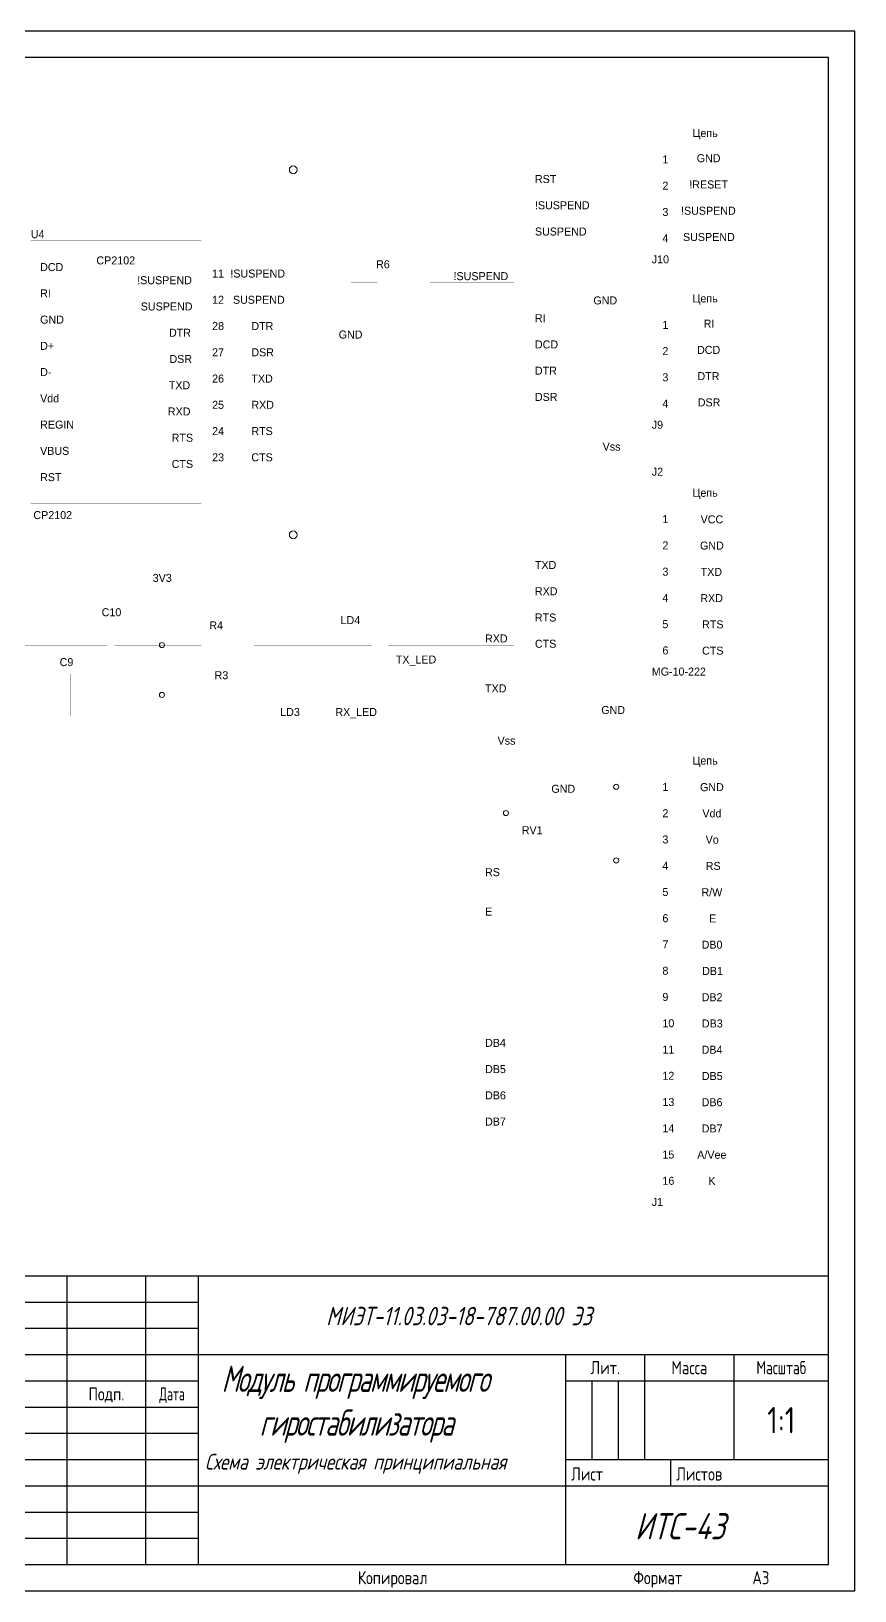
# Model space of a CAD drawing. Header units: millimetres. Extents: x 256 to 1953, y -623 to 369.
# Drawn here: x 786.3 to 943.1, y 40.8 to 337.8 of the extents above; entities that cross this region are included whole.
import ezdxf
from ezdxf.enums import TextEntityAlignment as Align

# ---------------------------------------------------------------- set-up
doc = ezdxf.new("R2010")
doc.units = ezdxf.units.MM
doc.styles.add('ГОСТ 2.304', font='cs_gost2304.shx')
doc.styles.add('стиль1', font='romans.shx', dxfattribs={"width": 0.75, "oblique": 15, "height": 3.5})

# ---------------------------------------------------------------- blocks, each defined once
blk = doc.blocks.new('ЭЗ')
for p, q in [((754.04, -225), (939.04, -225)), ((794.04, -280), (794.04, -225)), ((809.04, -280), (809.04, -225)), ((819.04, -280), (819.04, -225)), ((939.04, -280), (939.04, -225)), ((754.04, -230), (819.04, -230)), ((754.04, -235), (819.04, -235)), ((754.04, -240), (819.04, -240)), ((819.04, -240), (939.04, -240)), ((889.04, -280), (889.04, -240)), ((904.04, -260), (904.04, -240)), ((921.04, -260), (921.04, -240)), ((754.04, -245), (819.04, -245)), ((889.04, -245), (939.04, -245)), ((894.04, -260), (894.04, -245)), ((899.04, -260), (899.04, -245)), ((754.04, -250), (819.04, -250)), ((754.04, -255), (819.04, -255)), ((754.04, -260), (819.04, -260)), ((889.04, -260), (939.04, -260)), ((909.04, -265), (909.04, -260)), ((754.04, -265), (819.04, -265)), ((819.04, -265), (939.04, -265)), ((754.04, -270), (819.04, -270)), ((754.04, -275), (819.04, -275)), ((754.04, -280), (939.04, -280))]:
    blk.add_line(p, q)
for points in [[(524.04, -285), (944.04, -285), (944.04, 12), (524.04, 12), (524.04, -285)], [(544.04, -280), (939.04, -280), (939.04, 7), (544.04, 7), (544.04, -280)]]:
    blk.add_lwpolyline(points)
at = {"style": 'ГОСТ 2.304'}
for s, height, p in [('Лит.', 2.5, (896.54, -242.5)), ('Масса', 2.5, (912.54, -242.5)), ('Подп.', 2.5, (801.54, -247.5)), ('1:1', 5, (930.04, -252.5))]:
    blk.add_text(s, height=height, dxfattribs=at).set_placement(p, align=Align.MIDDLE_CENTER)
for s, width, p in [('Масштаб', 0.91954, (930.04, -242.5)), ('Дата', 0.8, (814.04, -247.5))]:
    blk.add_text(s, height=2.5, dxfattribs=dict(at, width=width)).set_placement(p, align=Align.MIDDLE_CENTER)
for s, p in [('Лист', (890.04, -264)), ('Листов', (910.04, -264)), ('A3', (924.54, -283.75))]:
    blk.add_text(s, height=2.5, dxfattribs=at).set_placement(p)
for s, p in [('Копировал', (856.04, -283.75)), ('Формат', (906.54, -283.75))]:
    blk.add_text(s, height=2.5, dxfattribs=at).set_placement(p, align=Align.CENTER)

msp = doc.modelspace()

# ---------------------------------------------------------------- linework, layer by layer
at = {"lineweight": 15, "const_width": 0.001}
for points in [[(904.713, 320.879), (922.173, 320.879), (922.173, 295.922), (904.713, 295.922), (904.713, 320.879)], [(909.715, 320.879), (909.715, 295.879)], [(904.715, 315.879), (922.215, 315.879)], [(902.215, 313.379), (895.715, 313.379), (895.715, 292.879)], [(904.715, 313.379), (902.215, 313.379)], [(836.215, 311.379), (762.715, 311.379), (762.715, 287.879)], [(836.215, 274.879), (836.215, 311.379), (880.215, 311.379), (880.215, 266.379)], [(880.215, 310.379), (882.215, 308.379)], [(904.715, 310.879), (922.215, 310.879)], [(902.215, 308.379), (882.215, 308.379), (882.215, 308.379)], [(904.715, 308.379), (902.215, 308.379)], [(880.215, 305.379), (882.215, 303.379)], [(902.215, 303.379), (882.215, 303.379), (882.215, 303.379)], [(904.715, 303.379), (902.215, 303.379)], [(904.715, 305.879), (922.215, 305.879)], [(880.215, 300.379), (882.215, 298.379)], [(904.715, 300.879), (922.215, 300.879)], [(786.216, 297.877), (818.671, 297.877), (818.671, 247.92), (786.216, 247.92), (786.216, 297.877)], [(902.215, 298.379), (882.215, 298.379)], [(904.715, 298.379), (902.215, 298.379)], [(834.215, 290.379), (836.215, 292.379)], [(852.215, 287.879), (852.215, 291.879), (862.215, 291.879), (862.215, 287.879), (852.215, 287.879)], [(878.215, 289.879), (880.215, 291.879)], [(895.715, 292.879), (895.715, 290.339)], [(818.715, 290.379), (821.215, 290.379)], [(821.215, 290.379), (834.215, 290.379), (834.215, 290.379)], [(847.215, 286.379), (847.215, 289.879), (849.715, 289.879)], [(852.215, 289.879), (849.715, 289.879)], [(862.215, 289.879), (864.715, 289.879)], [(864.715, 289.879), (878.215, 289.879)], [(893.175, 290.339), (898.255, 290.339)], [(893.937, 289.577), (897.493, 289.577)], [(894.699, 288.815), (896.731, 288.815)], [(904.713, 289.378), (922.173, 289.378), (922.173, 264.421), (904.713, 264.421), (904.713, 289.378)], [(909.715, 289.379), (909.715, 264.379)], [(818.715, 285.379), (821.215, 285.379)], [(821.215, 285.379), (834.215, 285.379), (834.215, 285.379)], [(834.215, 285.379), (836.215, 287.379)], [(847.215, 286.379), (847.215, 283.839)], [(895.461, 288.053), (895.969, 288.053)], [(834.215, 280.379), (836.215, 282.379)], [(844.675, 283.839), (849.755, 283.839)], [(845.437, 283.077), (848.993, 283.077)], [(846.199, 282.315), (848.231, 282.315)], [(880.215, 283.879), (882.215, 281.879)], [(904.715, 284.379), (922.215, 284.379)], [(818.715, 280.379), (821.215, 280.379)], [(821.215, 280.379), (834.215, 280.379), (834.215, 280.379)], [(846.961, 281.553), (847.469, 281.553)], [(882.215, 281.879), (902.215, 281.879), (902.215, 281.879)], [(904.715, 281.879), (902.215, 281.879)], [(904.715, 279.379), (922.215, 279.379)], [(834.215, 275.379), (836.215, 277.379)], [(880.215, 278.879), (882.215, 276.879)], [(882.215, 276.879), (882.215, 276.879), (902.215, 276.879)], [(904.715, 276.879), (902.215, 276.879)], [(818.715, 275.379), (821.215, 275.379)], [(821.215, 275.379), (834.215, 275.379), (834.215, 275.379)], [(880.215, 273.879), (882.215, 271.879)], [(904.715, 274.379), (922.215, 274.379)], [(818.715, 270.379), (821.215, 270.379)], [(821.215, 270.379), (834.215, 270.379), (834.215, 270.379)], [(834.215, 270.379), (836.215, 268.379)], [(836.215, 270.879), (836.215, 241.879), (880.215, 241.879), (880.215, 210.879)], [(882.215, 271.879), (902.215, 271.879), (902.215, 271.879)], [(904.715, 271.879), (902.215, 271.879)], [(880.215, 268.879), (882.215, 266.879)], [(904.715, 269.379), (922.215, 269.379)], [(818.715, 265.379), (821.215, 265.379)], [(821.215, 265.379), (834.215, 265.379), (834.215, 265.379)], [(834.215, 265.379), (836.215, 263.379)], [(902.215, 266.879), (882.215, 266.879)], [(904.715, 266.879), (902.215, 266.879)], [(818.715, 260.379), (821.215, 260.379)], [(821.215, 260.379), (834.215, 260.379), (834.215, 260.379)], [(834.215, 260.379), (836.215, 258.379)], [(896.715, 257.419), (895.953, 255.895)], [(895.953, 255.895), (897.477, 255.895)], [(896.715, 257.419), (897.477, 255.895)], [(896.715, 254.879), (896.715, 255.895)], [(818.715, 255.379), (821.215, 255.379)], [(821.215, 255.379), (834.215, 255.379), (834.215, 255.379)], [(834.215, 255.379), (836.215, 253.379)], [(896.715, 254.879), (896.715, 244.879), (902.215, 244.879), (902.215, 244.879)], [(904.713, 252.379), (922.173, 252.379), (922.173, 217.419), (904.713, 217.419), (904.713, 252.379)], [(909.715, 252.379), (909.715, 217.379)], [(904.715, 247.379), (922.215, 247.379)], [(904.715, 244.879), (902.215, 244.879)], [(836.215, 241.879), (751.215, 241.879), (751.215, 233.879)], [(904.715, 242.379), (922.215, 242.379)], [(897.215, 214.879), (897.215, 239.879), (902.215, 239.879)], [(904.715, 239.879), (902.215, 239.879)], [(880.215, 236.879), (882.215, 234.879)], [(882.215, 234.879), (882.215, 234.879), (902.215, 234.879)], [(904.715, 234.879), (902.215, 234.879)], [(904.715, 237.379), (922.215, 237.379)], [(809.945, 232.419), (812.485, 232.419)], [(811.215, 229.879), (811.215, 232.419)], [(880.215, 231.879), (882.215, 229.879)], [(904.715, 232.379), (922.215, 232.379)], [(811.215, 229.879), (811.215, 220.879), (811.215, 211.379)], [(902.215, 229.879), (882.215, 229.879), (882.215, 229.879)], [(904.715, 229.879), (902.215, 229.879)], [(853.715, 224.879), (855.715, 226.879), (855.715, 225.879)], [(855.715, 226.879), (854.715, 226.879), (855.715, 225.879)], [(855.715, 223.879), (857.715, 225.879), (856.715, 225.879)], [(857.715, 225.879), (857.715, 224.879), (856.715, 225.879)], [(880.215, 226.879), (882.215, 224.879)], [(904.715, 227.379), (922.215, 227.379)], [(800.715, 216.879), (800.715, 224.879)], [(802.215, 224.879), (802.215, 216.879)], [(804.215, 222.879), (806.215, 222.879)], [(805.215, 223.879), (805.215, 221.879)], [(818.715, 218.879), (818.715, 222.879), (828.715, 222.879), (828.715, 218.879), (818.715, 218.879)], [(851.215, 223.879), (851.215, 217.879), (854.215, 220.879), (851.215, 223.879)], [(854.215, 223.879), (854.215, 217.879)], [(878.215, 220.879), (880.215, 222.879)], [(882.215, 224.879), (902.215, 224.879), (902.215, 224.879)], [(904.715, 224.879), (902.215, 224.879)], [(789.215, 211.379), (782.215, 211.379), (782.215, 220.879), (797.715, 220.879)], [(800.715, 220.879), (797.715, 220.879)], [(800.715, 220.879), (800.215, 220.879)], [(802.215, 220.879), (805.215, 220.879)], [(805.215, 220.879), (811.215, 220.879)], [(816.215, 220.879), (811.215, 220.879)], [(818.715, 220.879), (816.215, 220.879)], [(828.715, 220.879), (831.215, 220.879)], [(831.215, 220.879), (848.715, 220.879)], [(851.215, 220.879), (848.715, 220.879)], [(854.215, 220.879), (856.715, 220.879)], [(878.215, 220.879), (878.215, 220.879), (857.215, 220.879), (857.215, 220.879), (856.715, 220.879)], [(880.215, 221.879), (882.215, 219.879)], [(882.215, 219.879), (902.215, 219.879)], [(904.715, 219.879), (902.215, 219.879)], [(904.715, 222.379), (922.215, 222.379)], [(841.715, 215.379), (843.715, 217.379), (843.715, 216.379)], [(843.715, 217.379), (842.715, 217.379), (843.715, 216.379)], [(792.215, 215.379), (792.215, 207.379)], [(793.715, 207.379), (793.715, 215.379)], [(839.215, 214.379), (839.215, 208.379), (842.215, 211.379), (839.215, 214.379)], [(842.215, 214.379), (842.215, 208.379)], [(843.715, 214.379), (845.715, 216.379), (844.715, 216.379)], [(845.715, 216.379), (845.715, 215.379), (844.715, 216.379)], [(897.215, 214.879), (897.215, 212.339)], [(792.215, 211.379), (789.215, 211.379)], [(793.715, 211.379), (796.715, 211.379)], [(793.715, 211.379), (794.215, 211.379)], [(796.715, 211.379), (811.215, 211.379), (816.215, 211.379)], [(818.715, 211.379), (816.215, 211.379)], [(818.715, 209.379), (818.715, 213.379), (828.715, 213.379), (828.715, 209.379), (818.715, 209.379)], [(828.715, 211.379), (831.215, 211.379)], [(831.215, 211.379), (836.715, 211.379)], [(839.215, 211.379), (836.715, 211.379)], [(842.215, 211.379), (844.715, 211.379)], [(844.715, 211.379), (878.215, 211.379)], [(878.215, 211.379), (880.215, 213.379)], [(894.675, 212.339), (899.755, 212.339)], [(895.437, 211.577), (898.993, 211.577)], [(896.199, 210.815), (898.231, 210.815)], [(896.961, 210.053), (897.469, 210.053)], [(876.715, 201.419), (875.953, 199.895)], [(875.953, 199.895), (877.477, 199.895)], [(876.715, 201.419), (877.477, 199.895)], [(876.715, 198.879), (876.715, 199.895)], [(887.715, 199.879), (887.715, 201.879), (897.715, 201.879), (897.715, 193.879)], [(887.715, 199.879), (887.715, 197.339)], [(904.713, 201.379), (922.173, 201.379), (922.173, 116.421), (904.713, 116.421), (904.713, 201.379)], [(909.715, 201.379), (909.715, 116.379)], [(879.215, 179.879), (876.715, 179.879), (876.715, 188.879), (876.715, 198.879)], [(885.175, 197.339), (890.255, 197.339)], [(885.937, 196.577), (889.493, 196.577)], [(904.715, 196.379), (922.215, 196.379)], [(886.699, 195.815), (888.731, 195.815)], [(887.461, 195.053), (887.969, 195.053)], [(902.215, 193.879), (897.715, 193.879), (897.715, 179.879), (897.715, 173.879), (902.215, 173.879)], [(904.715, 193.879), (902.215, 193.879)], [(904.715, 191.379), (922.215, 191.379)], [(902.215, 188.879), (876.715, 188.879), (876.715, 188.879)], [(904.715, 188.879), (902.215, 188.879)], [(886.715, 181.879), (886.715, 185.879)], [(904.715, 186.379), (922.215, 186.379)], [(881.715, 177.879), (881.715, 181.879), (891.715, 181.879), (891.715, 177.879), (881.715, 177.879)], [(886.715, 183.879), (891.715, 183.879)], [(891.715, 183.879), (894.215, 183.879)], [(894.215, 183.879), (902.215, 183.879), (902.215, 183.879)], [(904.715, 183.879), (902.215, 183.879)], [(904.715, 181.379), (922.215, 181.379)], [(872.715, 176.379), (900.715, 176.379), (900.715, 178.879), (900.715, 178.879), (902.215, 178.879)], [(881.715, 179.879), (879.215, 179.879)], [(891.715, 179.879), (894.215, 179.879)], [(894.215, 179.879), (897.715, 179.879)], [(904.715, 178.879), (902.215, 178.879)], [(870.715, 174.379), (872.715, 176.379)], [(904.715, 176.379), (922.215, 176.379)], [(904.715, 173.879), (902.215, 173.879)], [(904.715, 171.379), (922.215, 171.379)], [(870.715, 166.879), (872.715, 168.879)], [(872.715, 168.879), (902.215, 168.879)], [(904.715, 168.879), (902.215, 168.879)], [(904.715, 166.379), (922.215, 166.379)], [(904.715, 163.879), (902.215, 163.879)], [(904.715, 161.379), (922.215, 161.379)], [(904.715, 158.879), (902.215, 158.879)], [(904.715, 156.379), (922.215, 156.379)], [(904.715, 153.879), (902.215, 153.879)], [(904.715, 148.879), (902.215, 148.879)], [(904.715, 151.379), (922.215, 151.379)], [(904.715, 146.379), (922.215, 146.379)], [(870.715, 141.879), (872.715, 143.879)], [(872.715, 143.879), (902.215, 143.879)], [(904.715, 143.879), (902.215, 143.879)], [(904.715, 141.379), (922.215, 141.379)], [(870.715, 136.879), (872.715, 138.879)], [(902.215, 138.879), (872.715, 138.879)], [(904.715, 138.879), (902.215, 138.879)], [(870.715, 131.879), (872.715, 133.879)], [(902.215, 133.879), (872.715, 133.879)], [(904.715, 133.879), (902.215, 133.879)], [(904.715, 136.379), (922.215, 136.379)], [(904.715, 131.379), (922.215, 131.379)], [(870.715, 126.879), (872.715, 128.879)], [(902.215, 128.879), (872.715, 128.879)], [(904.715, 128.879), (902.215, 128.879)], [(904.715, 126.379), (922.215, 126.379)], [(904.715, 123.879), (902.215, 123.879)], [(904.715, 118.879), (902.215, 118.879)], [(904.715, 121.379), (922.215, 121.379)]]:
    msp.add_lwpolyline(points, dxfattribs=at)
for points in [[(835.834, 311.379, 1), (836.596, 311.379, 1)], [(835.834, 241.879, 1), (836.596, 241.879, 1)], [(810.961, 220.879, 1), (811.469, 220.879, 1)], [(810.961, 211.379, 1), (811.469, 211.379, 1)], [(897.461, 193.879, 1), (897.969, 193.879, 1)], [(876.461, 188.879, 1), (876.969, 188.879, 1)], [(897.461, 179.879, 1), (897.969, 179.879, 1)]]:
    msp.add_lwpolyline(points, format="xyb", close=True, dxfattribs=at)
at = {"lineweight": 15, "const_width": 0.001, "flags": 128}
msp.add_lwpolyline([(870.715, 174.379), (870.715, 174.379), (870.715, 141.879), (870.715, 141.879), (870.715, 121.879), (870.715, 121.879), (763.715, 121.879), (763.715, 226.879)], dxfattribs=at)
at = {"lineweight": 15}
for centre, major_axis, ratio in [((836.194, 311.398), (0, 0.741), 0.9998903), ((836.194, 311.398), (0, 0.741), 0.9998903), ((836.194, 311.398), (0, 0.741), 0.9998903), ((836.194, 311.398), (0, 0.741), 0.9998903), ((836.194, 241.9), (0, 0.741), 0.9998937), ((836.194, 241.9), (0, 0.741), 0.9998937), ((836.194, 241.9), (0, 0.741), 0.9998937), ((836.194, 241.9), (0, 0.741), 0.9998937), ((811.194, 220.899), (0, 0.487), 0.9998957), ((811.194, 220.899), (0, 0.487), 0.9998957), ((811.194, 220.899), (0, 0.487), 0.9998957), ((811.194, 220.899), (0, 0.487), 0.9998957), ((811.194, 220.899), (0, 0.487), 0.9998957), ((811.194, 220.899), (0, 0.487), 0.9998957), ((811.194, 211.4), (0, 0.487), 0.9998957), ((811.194, 211.4), (0, 0.487), 0.9998957), ((811.194, 211.4), (0, 0.487), 0.9998957), ((811.194, 211.4), (0, 0.487), 0.9998957), ((897.694, 193.899), (0, 0.487), 0.9998957), ((897.694, 193.899), (0, 0.487), 0.9998957), ((897.694, 193.899), (0, 0.487), 0.9998957), ((897.694, 193.899), (0, 0.487), 0.9998957), ((876.692, 188.899), (0.487, 0), 0.9973808), ((876.692, 188.899), (0.487, 0), 0.9973808), ((876.692, 188.899), (0.487, 0), 0.9973808), ((876.692, 188.899), (0.487, 0), 0.9973808), ((897.694, 179.899), (0, 0.487), 0.9998852), ((897.694, 179.899), (0, 0.487), 0.9998852), ((897.694, 179.899), (0, 0.487), 0.9998852), ((897.694, 179.899), (0, 0.487), 0.9998852)]:
    msp.add_ellipse(centre, major_axis=major_axis, ratio=ratio, dxfattribs=at)

# ---------------------------------------------------------------- block references
msp.add_blockref('ЭЗ', (-0.915, 325.797))

# ---------------------------------------------------------------- texts
for s, p in [('Цепь', (912.215, 317.637)), ('1', (906.493, 312.617)), ('GND', (913.024, 312.847)), ('RST', (882.215, 308.887)), ('2', (906.493, 307.617)), ('!RESET', (911.609, 307.847)), ('!SUSPEND', (882.215, 303.887)), ('3', (906.493, 302.617)), ('!SUSPEND', (910.032, 302.847)), ('SUSPEND', (882.215, 298.887)), ('U4', (786.215, 298.387)), ('4', (906.493, 297.617)), ('SUSPEND', (910.413, 297.847)), ('CP2102', (798.715, 293.387)), ('R6', (851.961, 292.641)), ('J10', (904.461, 293.593)), ('DCD', (787.993, 292.117)), ('!SUSPEND', (806.481, 289.617)), ('11', (820.747, 290.887)), ('!SUSPEND', (824.215, 290.887)), ('!SUSPEND', (866.715, 290.387)), ('RI', (787.993, 287.117)), ('SUSPEND', (807.159, 284.617)), ('12', (820.747, 285.887)), ('SUSPEND', (824.715, 285.887)), ('GND', (893.344, 285.767)), ('Цепь', (912.215, 286.137)), ('GND', (787.993, 282.117)), ('28', (820.747, 280.887)), ('DTR', (828.215, 280.887)), ('RI', (882.215, 282.387)), ('1', (906.493, 281.117)), ('RI', (914.346, 281.347)), ('DTR', (812.535, 279.617)), ('GND', (844.845, 279.267)), ('D+', (787.993, 277.117)), ('27', (820.747, 275.887)), ('DSR', (828.215, 275.887)), ('DCD', (882.215, 277.387)), ('2', (906.493, 276.117)), ('DCD', (913.086, 276.347)), ('D-', (787.993, 272.117)), ('DSR', (812.619, 274.617)), ('DTR', (882.215, 272.387)), ('TXD', (812.492, 269.617)), ('26', (820.747, 270.887)), ('TXD', (828.215, 270.887)), ('3', (906.493, 271.117)), ('DTR', (913.161, 271.347)), ('Vdd', (787.993, 267.117)), ('25', (820.747, 265.887)), ('RXD', (828.215, 265.887)), ('DSR', (882.215, 267.387)), ('4', (906.493, 266.117)), ('DSR', (913.225, 266.347)), ('RXD', (812.323, 264.617)), ('REGIN', (787.993, 262.117)), ('24', (820.747, 260.887)), ('RTS', (828.215, 260.887)), ('J9', (904.461, 262.093)), ('VBUS', (787.993, 257.117)), ('RTS', (813.043, 259.617)), ('Vss', (895.106, 257.927)), ('CTS', (813.043, 254.617)), ('23', (820.747, 255.887)), ('CTS', (828.215, 255.887)), ('RST', (787.993, 252.117)), ('J2', (904.461, 253.141)), ('Цепь', (912.215, 249.137)), ('CP2102', (786.715, 244.887)), ('1', (906.493, 244.117)), ('VCC', (913.765, 244.077)), ('2', (906.493, 239.117)), ('GND', (913.644, 239.077)), ('TXD', (882.215, 235.387)), ('3', (906.493, 234.117)), ('TXD', (913.771, 234.077)), ('3V3', (809.437, 232.927)), ('RXD', (882.215, 230.387)), ('4', (906.493, 229.117)), ('RXD', (913.706, 229.077)), ('C10', (799.715, 226.387)), ('LD4', (845.215, 224.887)), ('RTS', (882.215, 225.387)), ('R4', (820.215, 223.887)), ('RXD', (872.715, 221.387)), ('5', (906.493, 224.117)), ('RTS', (914.041, 224.077)), ('CTS', (882.215, 220.387)), ('6', (906.493, 219.117)), ('CTS', (914.041, 219.077)), ('C9', (791.715, 216.887)), ('TX_LED', (855.715, 217.387)), ('R3', (821.215, 214.387)), ('MG-10-222', (904.461, 215.093)), ('TXD', (872.715, 211.887)), ('LD3', (833.715, 207.387)), ('RX_LED', (844.215, 207.387)), ('GND', (894.844, 207.767)), ('Vss', (875.106, 201.927)), ('Цепь', (912.215, 198.137)), ('GND', (885.344, 192.767)), ('1', (906.493, 193.117)), ('GND', (913.644, 193.077)), ('2', (906.493, 188.117)), ('Vdd', (914.107, 188.077)), ('RV1', (879.715, 184.887)), ('3', (906.493, 183.117)), ('Vo', (914.724, 183.077)), ('RS', (872.715, 176.887)), ('4', (906.493, 178.117)), ('RS', (914.742, 178.077)), ('5', (906.493, 173.117)), ('R/W', (913.928, 173.077)), ('E', (872.715, 169.387)), ('6', (906.493, 168.117)), ('E', (915.41, 168.077)), ('7', (906.493, 163.117)), ('DB0', (913.96, 163.077)), ('8', (906.493, 158.117)), ('DB1', (914.059, 158.077)), ('9', (906.493, 153.117)), ('DB2', (913.968, 153.077)), ('10', (906.493, 148.117)), ('DB3', (914.013, 148.077)), ('DB4', (872.715, 144.387)), ('11', (906.493, 143.117)), ('DB4', (913.958, 143.077)), ('DB5', (872.715, 139.387)), ('12', (906.493, 138.117)), ('DB5', (913.996, 138.077)), ('DB6', (872.715, 134.387)), ('13', (906.493, 133.117)), ('DB6', (913.962, 133.077)), ('DB7', (872.715, 129.387)), ('14', (906.493, 128.117)), ('DB7', (913.972, 128.077)), ('15', (906.493, 123.117)), ('A/Vee', (913.124, 123.077)), ('16', (906.493, 118.117)), ('K', (915.248, 118.077)), ('J1', (904.461, 114.093))]:
    msp.add_text(s, height=1.524, dxfattribs=at).set_placement(p)
at = {"attachment_point": 1, "style": 'стиль1'}
for s, width, heights, insert, char_height in [('МИЭТ-11.03.03-18-787.00.00 ЭЗ', 79.64381, [0], (842.462, 94.868), 3.5), ('\\pi0.72048;{\\W0.65;\\T0.9;Модуль программируемого \\P\\pi7.9556;гиростабилизатора}', 61.92726, [0], (821.831, 83.667), 5), ('\\pi0.19691;Схема электрическая принципиальная', 68.02404, [0], (819.186, 66.879), 3), ('ИТС-43', 25.93619, [6.625], (901.27, 55.598), 5)]:
    msp.add_mtext_dynamic_manual_height_columns(s, width=width, gutter_width=12.5, heights=heights, dxfattribs=dict(at, insert=insert, char_height=char_height))

doc.saveas('drawing.dxf')
